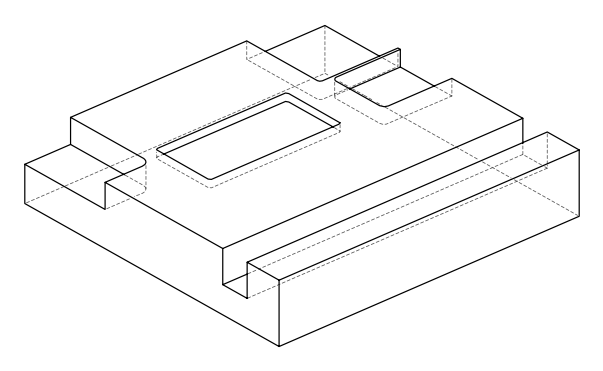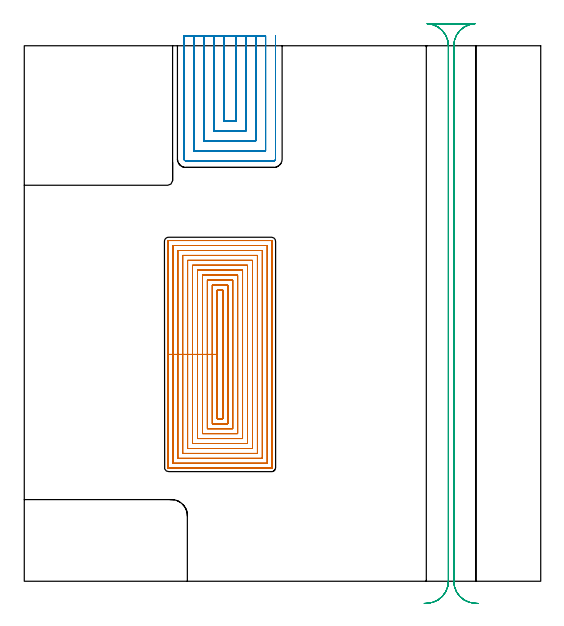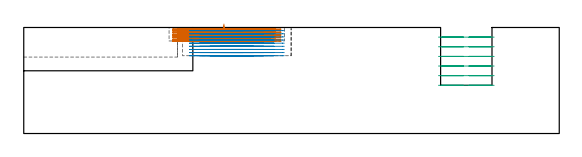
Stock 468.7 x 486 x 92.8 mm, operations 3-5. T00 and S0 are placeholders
(PLAN: 5 operations, 4 tool changes, 221.3 min)
(1 MILL_CORNER_NOTCH_RECTANGULAR | CORNER_NOTCH_RECTANGULAR | NXT0201_009 | Follow Part, ap 2, ae 75% | 88.31 min | 441279 mm3)
(2 MILL_CORNER_NOTCH_RECTANGULAR_1 | CORNER_NOTCH_RECTANGULAR_1 | UGT0201_094 | Follow Part, ap 5, ae 75% | 14.64 min | 413939 mm3)
(3 MILL_RECTANGULAR_POCKET | POCKET_RECTANGULAR_STRAIGHT | NXT0201_008 | Follow Part, ap 1.5, ae 75% | 75.79 min | 253121 mm3)
(4 MILL_SLOT | SLOT_PARTIAL_RECTANGULAR | NXT0201_011 | Follow Part, ap 3, ae 75% | 28.73 min | 258485 mm3)
(5 MILL_RECTANGULAR_SLOT | SLOT_RECTANGULAR | UGT0201_019 | Follow Part, ap 10, ae 75% | 13.82 min | 1104823 mm3)
(TOOL NXT0201_009 | ENDMILL 8mm [2P460-0800-NA 1630] | D8 FL26 Z6)
(TOOL UGT0201_094 | End mill 20 mm | D20 FL38 Z4)
(TOOL NXT0201_008 | ENDMILL 6mm [2P460-0600-NA 1630] | D6 FL26 Z6)
(TOOL NXT0201_011 | ENDMILL 12mm [2P460-1200-NA 1630] | D12 FL38 Z6)
(TOOL UGT0201_019 | End mill 40 mm | D40 FL63 Z6)
(OP 3 MILL_RECTANGULAR_POCKET)
G17 G21 G94 G90
T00 M6
G54
G17 G0 G90 X175.2 Y222.551 S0 M3
G43 Z102.8 H1
Z95.8
G94 G1 Y205.85 Z91.325 F250.
Y147.5 F500.
X180.1
Y264.2
X175.2
Y205.85
X170.7
Y143.
X184.6
Y268.7
X170.7
Y205.85
X166.2
Y138.5
X189.1
Y273.2
X166.2
Y205.85
X161.7
Y134.
X193.6
Y277.7
X161.7
Y205.85
X157.2
Y129.5
X198.1
Y282.2
X157.2
Y205.85
X152.7
Y125.
X202.6
Y286.7
X152.7
Y205.85
X148.2
Y120.5
X207.1
Y291.2
X148.2
Y205.85
X143.7
Y116.
X211.6
Y295.7
X143.7
Y205.85
X139.2
Y111.5
X216.1
Y300.2
X139.2
Y205.85
X134.7
Y107.
X220.6
Y304.7
X134.7
Y205.85
X130.2
Y103.2
G3 X130.9 Y102.5 R0.7
G1 X224.4
G3 X225.1 Y103.2 R0.7
G1 Y308.5
G3 X224.4 Y309.2 R0.7
G1 X130.9
G3 X130.2 Y308.5 R0.7
G1 Y205.85
Y204.85
G0 X175.2 Y222.551 Z94.325
G1 Y205.85 Z89.85 F250.
Y147.5 F500.
X180.1
Y264.2
X175.2
Y205.85
X170.7
Y143.
X184.6
Y268.7
X170.7
Y205.85
X166.2
Y138.5
X189.1
Y273.2
X166.2
Y205.85
X161.7
Y134.
X193.6
Y277.7
X161.7
Y205.85
X157.2
Y129.5
X198.1
Y282.2
X157.2
Y205.85
X152.7
Y125.
X202.6
Y286.7
X152.7
Y205.85
X148.2
Y120.5
X207.1
Y291.2
X148.2
Y205.85
X143.7
Y116.
X211.6
Y295.7
X143.7
Y205.85
X139.2
Y111.5
X216.1
Y300.2
X139.2
Y205.85
X134.7
Y107.
X220.6
Y304.7
X134.7
Y205.85
X130.2
Y103.2
G3 X130.9 Y102.5 R0.7
G1 X224.4
G3 X225.1 Y103.2 R0.7
G1 Y308.5
G3 X224.4 Y309.2 R0.7
G1 X130.9
G3 X130.2 Y308.5 R0.7
G1 Y205.85
Y204.85
G0 X175.2 Y222.551 Z92.85
G1 Y205.85 Z88.375 F250.
Y147.5 F500.
X180.1
Y264.2
X175.2
Y205.85
X170.7
Y143.
X184.6
Y268.7
X170.7
Y205.85
X166.2
Y138.5
X189.1
Y273.2
X166.2
Y205.85
X161.7
Y134.
X193.6
Y277.7
X161.7
Y205.85
X157.2
Y129.5
X198.1
Y282.2
X157.2
Y205.85
X152.7
Y125.
X202.6
Y286.7
X152.7
Y205.85
X148.2
Y120.5
X207.1
Y291.2
X148.2
Y205.85
X143.7
Y116.
X211.6
Y295.7
X143.7
Y205.85
X139.2
Y111.5
X216.1
Y300.2
X139.2
Y205.85
X134.7
Y107.
X220.6
Y304.7
X134.7
Y205.85
X130.2
Y103.2
G3 X130.9 Y102.5 R0.7
G1 X224.4
G3 X225.1 Y103.2 R0.7
G1 Y308.5
G3 X224.4 Y309.2 R0.7
G1 X130.9
G3 X130.2 Y308.5 R0.7
G1 Y205.85
Y204.85
G0 X175.2 Y222.551 Z91.375
G1 Y205.85 Z86.9 F250.
Y147.5 F500.
X180.1
Y264.2
X175.2
Y205.85
X170.7
Y143.
X184.6
Y268.7
X170.7
Y205.85
X166.2
Y138.5
X189.1
Y273.2
X166.2
Y205.85
X161.7
Y134.
X193.6
Y277.7
X161.7
Y205.85
X157.2
Y129.5
X198.1
Y282.2
X157.2
Y205.85
X152.7
Y125.
X202.6
Y286.7
X152.7
Y205.85
X148.2
Y120.5
X207.1
Y291.2
X148.2
Y205.85
X143.7
Y116.
X211.6
Y295.7
X143.7
Y205.85
X139.2
Y111.5
X216.1
Y300.2
X139.2
Y205.85
X134.7
Y107.
X220.6
Y304.7
X134.7
Y205.85
X130.2
Y103.2
G3 X130.9 Y102.5 R0.7
G1 X224.4
G3 X225.1 Y103.2 R0.7
G1 Y308.5
G3 X224.4 Y309.2 R0.7
G1 X130.9
G3 X130.2 Y308.5 R0.7
G1 Y205.85
Y204.85
G0 X175.2 Y222.551 Z89.9
G1 Y205.85 Z85.425 F250.
Y147.5 F500.
X180.1
Y264.2
X175.2
Y205.85
X170.7
Y143.
X184.6
Y268.7
X170.7
Y205.85
X166.2
Y138.5
X189.1
Y273.2
X166.2
Y205.85
X161.7
Y134.
X193.6
Y277.7
X161.7
Y205.85
X157.2
Y129.5
X198.1
Y282.2
X157.2
Y205.85
X152.7
Y125.
X202.6
Y286.7
X152.7
Y205.85
X148.2
Y120.5
X207.1
Y291.2
X148.2
Y205.85
X143.7
Y116.
X211.6
Y295.7
X143.7
Y205.85
X139.2
Y111.5
X216.1
Y300.2
X139.2
Y205.85
X134.7
Y107.
X220.6
Y304.7
X134.7
Y205.85
X130.2
Y103.2
G3 X130.9 Y102.5 R0.7
G1 X224.4
G3 X225.1 Y103.2 R0.7
G1 Y308.5
G3 X224.4 Y309.2 R0.7
G1 X130.9
G3 X130.2 Y308.5 R0.7
G1 Y205.85
Y204.85
G0 X175.2 Y222.551 Z88.425
G1 Y205.85 Z83.95 F250.
Y147.5 F500.
X180.1
Y264.2
X175.2
Y205.85
X170.7
Y143.
X184.6
Y268.7
X170.7
Y205.85
X166.2
Y138.5
X189.1
Y273.2
X166.2
Y205.85
X161.7
Y134.
X193.6
Y277.7
X161.7
Y205.85
X157.2
Y129.5
X198.1
Y282.2
X157.2
Y205.85
X152.7
Y125.
X202.6
Y286.7
X152.7
Y205.85
X148.2
Y120.5
X207.1
Y291.2
X148.2
Y205.85
X143.7
Y116.
X211.6
Y295.7
X143.7
Y205.85
X139.2
Y111.5
X216.1
Y300.2
X139.2
Y205.85
X134.7
Y107.
X220.6
Y304.7
X134.7
Y205.85
X130.2
Y103.2
G3 X130.9 Y102.5 R0.7
G1 X224.4
G3 X225.1 Y103.2 R0.7
G1 Y308.5
G3 X224.4 Y309.2 R0.7
G1 X130.9
G3 X130.2 Y308.5 R0.7
G1 Y205.85
Y204.85
G0 X175.2 Y222.551 Z86.95
G1 Y205.85 Z82.475 F250.
Y147.5 F500.
X180.1
Y264.2
X175.2
Y205.85
X170.7
Y143.
X184.6
Y268.7
X170.7
Y205.85
X166.2
Y138.5
X189.1
Y273.2
X166.2
Y205.85
X161.7
Y134.
X193.6
Y277.7
X161.7
Y205.85
X157.2
Y129.5
X198.1
Y282.2
X157.2
Y205.85
X152.7
Y125.
X202.6
Y286.7
X152.7
Y205.85
X148.2
Y120.5
X207.1
Y291.2
X148.2
Y205.85
X143.7
Y116.
X211.6
Y295.7
X143.7
Y205.85
X139.2
Y111.5
X216.1
Y300.2
X139.2
Y205.85
X134.7
Y107.
X220.6
Y304.7
X134.7
Y205.85
X130.2
Y103.2
G3 X130.9 Y102.5 R0.7
G1 X224.4
G3 X225.1 Y103.2 R0.7
G1 Y308.5
G3 X224.4 Y309.2 R0.7
G1 X130.9
G3 X130.2 Y308.5 R0.7
G1 Y205.85
Y204.85
G0 X175.2 Y222.551 Z85.475
G1 Y205.85 Z81. F250.
Y147.5 F500.
X180.1
Y264.2
X175.2
Y205.85
X170.7
Y143.
X184.6
Y268.7
X170.7
Y205.85
X166.2
Y138.5
X189.1
Y273.2
X166.2
Y205.85
X161.7
Y134.
X193.6
Y277.7
X161.7
Y205.85
X157.2
Y129.5
X198.1
Y282.2
X157.2
Y205.85
X152.7
Y125.
X202.6
Y286.7
X152.7
Y205.85
X148.2
Y120.5
X207.1
Y291.2
X148.2
Y205.85
X143.7
Y116.
X211.6
Y295.7
X143.7
Y205.85
X139.2
Y111.5
X216.1
Y300.2
X139.2
Y205.85
X134.7
Y107.
X220.6
Y304.7
X134.7
Y205.85
X130.2
Y103.2
G3 X130.9 Y102.5 R0.7
G1 X224.4
G3 X225.1 Y103.2 R0.7
G1 Y308.5
G3 X224.4 Y309.2 R0.7
G1 X130.9
G3 X130.2 Y308.5 R0.7
G1 Y205.85
Y204.85
G0 Z102.8
M5
M2
(OP 4 MILL_SLOT)
G17 G21 G94 G90
T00 M6
G54
G17 G0 G90 X181. Y495. S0 M3
G43 Z102.8 H1
Z90.055
G94 G1 Y492. F250.
Y417.6 F500.
X192.
Y492.
Y495. F250.
X172.
Y492.
Y408.6 F500.
X201.
Y492.
Y495. F250.
X163.
Y492.
Y399.6 F500.
X210.
Y492.
Y495. F250.
X154.
Y492.
Y390.6 F500.
X219.
Y492.
Y495. F250.
X145.
Y492.
Y383.1 F500.
G3 X146.5 Y381.6 R1.5
G1 X226.5
G3 X228. Y383.1 R1.5
G1 Y492.
Y495. F250.
G0 X181. Z87.311
G1 Y492.
Y417.6 F500.
X192.
Y492.
Y495. F250.
X172.
Y492.
Y408.6 F500.
X201.
Y492.
Y495. F250.
X163.
Y492.
Y399.6 F500.
X210.
Y492.
Y495. F250.
X154.
Y492.
Y390.6 F500.
X219.
Y492.
Y495. F250.
X145.
Y492.
Y383.1 F500.
G3 X146.5 Y381.6 R1.5
G1 X226.5
G3 X228. Y383.1 R1.5
G1 Y492.
Y495. F250.
G0 X181. Z84.567
G1 Y492.
Y417.6 F500.
X192.
Y492.
Y495. F250.
X172.
Y492.
Y408.6 F500.
X201.
Y492.
Y495. F250.
X163.
Y492.
Y399.6 F500.
X210.
Y492.
Y495. F250.
X154.
Y492.
Y390.6 F500.
X219.
Y492.
Y495. F250.
X145.
Y492.
Y383.1 F500.
G3 X146.5 Y381.6 R1.5
G1 X226.5
G3 X228. Y383.1 R1.5
G1 Y492.
Y495. F250.
G0 X181. Z81.822
G1 Y492.
Y417.6 F500.
X192.
Y492.
Y495. F250.
X172.
Y492.
Y408.6 F500.
X201.
Y492.
Y495. F250.
X163.
Y492.
Y399.6 F500.
X210.
Y492.
Y495. F250.
X154.
Y492.
Y390.6 F500.
X219.
Y492.
Y495. F250.
X145.
Y492.
Y383.1 F500.
G3 X146.5 Y381.6 R1.5
G1 X226.5
G3 X228. Y383.1 R1.5
G1 Y492.
Y495. F250.
G0 X181. Z79.078
G1 Y492.
Y417.6 F500.
X192.
Y492.
Y495. F250.
X172.
Y492.
Y408.6 F500.
X201.
Y492.
Y495. F250.
X163.
Y492.
Y399.6 F500.
X210.
Y492.
Y495. F250.
X154.
Y492.
Y390.6 F500.
X219.
Y492.
Y495. F250.
X145.
Y492.
Y383.1 F500.
G3 X146.5 Y381.6 R1.5
G1 X226.5
G3 X228. Y383.1 R1.5
G1 Y492.
Y495. F250.
G0 X181. Z76.333
G1 Y492.
Y417.6 F500.
X192.
Y492.
Y495. F250.
X172.
Y492.
Y408.6 F500.
X201.
Y492.
Y495. F250.
X163.
Y492.
Y399.6 F500.
X210.
Y492.
Y495. F250.
X154.
Y492.
Y390.6 F500.
X219.
Y492.
Y495. F250.
X145.
Y492.
Y383.1 F500.
G3 X146.5 Y381.6 R1.5
G1 X226.5
G3 X228. Y383.1 R1.5
G1 Y492.
Y495. F250.
G0 X181. Z73.589
G1 Y492.
Y417.6 F500.
X192.
Y492.
Y495. F250.
X172.
Y492.
Y408.6 F500.
X201.
Y492.
Y495. F250.
X163.
Y492.
Y399.6 F500.
X210.
Y492.
Y495. F250.
X154.
Y492.
Y390.6 F500.
X219.
Y492.
Y495. F250.
X145.
Y492.
Y383.1 F500.
G3 X146.5 Y381.6 R1.5
G1 X226.5
G3 X228. Y383.1 R1.5
G1 Y492.
Y495. F250.
G0 X181. Z70.844
G1 Y492.
Y417.6 F500.
X192.
Y492.
Y495. F250.
X172.
Y492.
Y408.6 F500.
X201.
Y492.
Y495. F250.
X163.
Y492.
Y399.6 F500.
X210.
Y492.
Y495. F250.
X154.
Y492.
Y390.6 F500.
X219.
Y492.
Y495. F250.
X145.
Y492.
Y383.1 F500.
G3 X146.5 Y381.6 R1.5
G1 X226.5
G3 X228. Y383.1 R1.5
G1 Y492.
Y495. F250.
G0 X181. Z68.1
G1 Y492.
Y417.6 F500.
X192.
Y492.
Y495. F250.
X172.
Y492.
Y408.6 F500.
X201.
Y492.
Y495. F250.
X163.
Y492.
Y399.6 F500.
X210.
Y492.
Y495. F250.
X154.
Y492.
Y390.6 F500.
X219.
Y492.
Y495. F250.
X145.
Y492.
Y383.1 F500.
G3 X146.5 Y381.6 R1.5
G1 X226.5
G3 X228. Y383.1 R1.5
G1 Y492.
Y495. F250.
G0 Z102.8
M5
M2
(OP 5 MILL_RECTANGULAR_SLOT)
G17 G21 G94 G90
T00 M6
G54
G17 G0 G90 X411.7 Y-20.134 S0 M3
G43 Z102.8 H0
Z84.367
G94 G1 X408.705 Y-19.97 F250.
G2 X389.8 Y0. R20. F500.
G1 Y486.
G2 X408.705 Y505.97 R20.
G1 Y506.
X365.995
Y505.97
G2 X384.9 Y486. R20.
G1 Y0.
G2 X365.995 Y-19.97 R20.
G1 X363. Y-20.134 F250.
G0 X411.7 Z75.933
G1 X408.705 Y-19.97
G2 X389.8 Y0. R20. F500.
G1 Y486.
G2 X408.705 Y505.97 R20.
G1 Y506.
X365.995
Y505.97
G2 X384.9 Y486. R20.
G1 Y0.
G2 X365.995 Y-19.97 R20.
G1 X363. Y-20.134 F250.
G0 X411.7 Z67.5
G1 X408.705 Y-19.97
G2 X389.8 Y0. R20. F500.
G1 Y486.
G2 X408.705 Y505.97 R20.
G1 Y506.
X365.995
Y505.97
G2 X384.9 Y486. R20.
G1 Y0.
G2 X365.995 Y-19.97 R20.
G1 X363. Y-20.134 F250.
G0 X411.7 Z59.067
G1 X408.705 Y-19.97
G2 X389.8 Y0. R20. F500.
G1 Y486.
G2 X408.705 Y505.97 R20.
G1 Y506.
X365.995
Y505.97
G2 X384.9 Y486. R20.
G1 Y0.
G2 X365.995 Y-19.97 R20.
G1 X363. Y-20.134 F250.
G0 X411.7 Z50.633
G1 X408.705 Y-19.97
G2 X389.8 Y0. R20. F500.
G1 Y486.
G2 X409.168 Y505.99 R20.
G1 X365.532
G2 X384.9 Y486. R20.
G1 Y0.
G2 X365.995 Y-19.97 R20.
G1 X363. Y-20.134 F250.
G0 X411.7 Z42.2
G1 X408.705 Y-19.97
G2 X389.8 Y0. R20. F500.
G1 Y486.
G2 X409.168 Y505.99 R20.
G1 X365.532
G2 X384.9 Y486. R20.
G1 Y0.
G2 X365.995 Y-19.97 R20.
G1 X363. Y-20.134 F250.
G0 Z102.8
M5
M2
